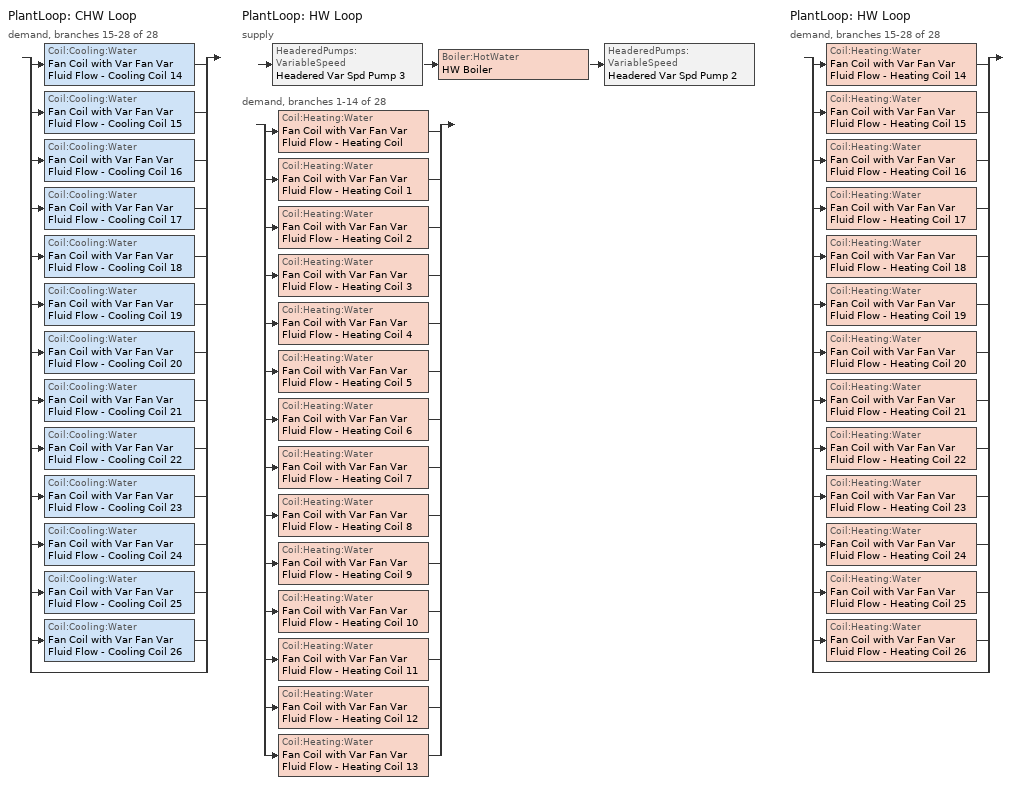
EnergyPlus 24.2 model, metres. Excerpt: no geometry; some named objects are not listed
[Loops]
PlantLoop 'CHW Loop'
 demand, branches 15-28 of 28: split
  | Coil:Cooling:Water 'Fan Coil with Var Fan Var Fluid Flow - Cooling Coil 14'
  | Coil:Cooling:Water 'Fan Coil with Var Fan Var Fluid Flow - Cooling Coil 15'
  | Coil:Cooling:Water 'Fan Coil with Var Fan Var Fluid Flow - Cooling Coil 16'
  | Coil:Cooling:Water 'Fan Coil with Var Fan Var Fluid Flow - Cooling Coil 17'
  | Coil:Cooling:Water 'Fan Coil with Var Fan Var Fluid Flow - Cooling Coil 18'
  | Coil:Cooling:Water 'Fan Coil with Var Fan Var Fluid Flow - Cooling Coil 19'
  | Coil:Cooling:Water 'Fan Coil with Var Fan Var Fluid Flow - Cooling Coil 20'
  | Coil:Cooling:Water 'Fan Coil with Var Fan Var Fluid Flow - Cooling Coil 21'
  | Coil:Cooling:Water 'Fan Coil with Var Fan Var Fluid Flow - Cooling Coil 22'
  | Coil:Cooling:Water 'Fan Coil with Var Fan Var Fluid Flow - Cooling Coil 23'
  | Coil:Cooling:Water 'Fan Coil with Var Fan Var Fluid Flow - Cooling Coil 24'
  | Coil:Cooling:Water 'Fan Coil with Var Fan Var Fluid Flow - Cooling Coil 25'
  | Coil:Cooling:Water 'Fan Coil with Var Fan Var Fluid Flow - Cooling Coil 26'
  | bypass
PlantLoop 'HW Loop'
 supply: HeaderedPumps:VariableSpeed 'Headered Var Spd Pump 3' > Boiler:HotWater 'HW Boiler' > HeaderedPumps:VariableSpeed 'Headered Var Spd Pump 2'
 demand, branches 1-14 of 28: split
  | Coil:Heating:Water 'Fan Coil with Var Fan Var Fluid Flow - Heating Coil'
  | Coil:Heating:Water 'Fan Coil with Var Fan Var Fluid Flow - Heating Coil 1'
  | Coil:Heating:Water 'Fan Coil with Var Fan Var Fluid Flow - Heating Coil 2'
  | Coil:Heating:Water 'Fan Coil with Var Fan Var Fluid Flow - Heating Coil 3'
  | Coil:Heating:Water 'Fan Coil with Var Fan Var Fluid Flow - Heating Coil 4'
  | Coil:Heating:Water 'Fan Coil with Var Fan Var Fluid Flow - Heating Coil 5'
  | Coil:Heating:Water 'Fan Coil with Var Fan Var Fluid Flow - Heating Coil 6'
  | Coil:Heating:Water 'Fan Coil with Var Fan Var Fluid Flow - Heating Coil 7'
  | Coil:Heating:Water 'Fan Coil with Var Fan Var Fluid Flow - Heating Coil 8'
  | Coil:Heating:Water 'Fan Coil with Var Fan Var Fluid Flow - Heating Coil 9'
  | Coil:Heating:Water 'Fan Coil with Var Fan Var Fluid Flow - Heating Coil 10'
  | Coil:Heating:Water 'Fan Coil with Var Fan Var Fluid Flow - Heating Coil 11'
  | Coil:Heating:Water 'Fan Coil with Var Fan Var Fluid Flow - Heating Coil 12'
  | Coil:Heating:Water 'Fan Coil with Var Fan Var Fluid Flow - Heating Coil 13'
PlantLoop 'HW Loop'
 demand, branches 15-28 of 28: split
  | Coil:Heating:Water 'Fan Coil with Var Fan Var Fluid Flow - Heating Coil 14'
  | Coil:Heating:Water 'Fan Coil with Var Fan Var Fluid Flow - Heating Coil 15'
  | Coil:Heating:Water 'Fan Coil with Var Fan Var Fluid Flow - Heating Coil 16'
  | Coil:Heating:Water 'Fan Coil with Var Fan Var Fluid Flow - Heating Coil 17'
  | Coil:Heating:Water 'Fan Coil with Var Fan Var Fluid Flow - Heating Coil 18'
  | Coil:Heating:Water 'Fan Coil with Var Fan Var Fluid Flow - Heating Coil 19'
  | Coil:Heating:Water 'Fan Coil with Var Fan Var Fluid Flow - Heating Coil 20'
  | Coil:Heating:Water 'Fan Coil with Var Fan Var Fluid Flow - Heating Coil 21'
  | Coil:Heating:Water 'Fan Coil with Var Fan Var Fluid Flow - Heating Coil 22'
  | Coil:Heating:Water 'Fan Coil with Var Fan Var Fluid Flow - Heating Coil 23'
  | Coil:Heating:Water 'Fan Coil with Var Fan Var Fluid Flow - Heating Coil 24'
  | Coil:Heating:Water 'Fan Coil with Var Fan Var Fluid Flow - Heating Coil 25'
  | Coil:Heating:Water 'Fan Coil with Var Fan Var Fluid Flow - Heating Coil 26'
  | bypass
[DesignSpecification:OutdoorAir] Outdoor Air Method=Sum; Outdoor Air Flow per Zone Floor Area {m3/s-m2}=0; Outdoor Air Flow Air Changes per Hour {1/hr}=0
Name | Outdoor Air Flow per Person {m3/s-person} | Outdoor Air Flow per Zone {m3/s}
SZ DSOA G N1 Apartment; SZ DSOA M N1 Apartment; SZ DSOA M S1 Apartment; SZ DSOA M S2 Apartment; SZ DSOA T N1 Apartment; SZ DSOA T NE Apartment; SZ DSOA T NW Apartment; SZ DSOA T S1 Apartment; SZ DSOA T S2 Apartment; SZ DSOA T SW Apartment | 0 | 0.04248
SZ DSOA M Corridor; SZ DSOA T Corridor | 0 | 0
SZ DSOA Office | 0.01 | 0
[DesignSpecification:OutdoorAir:SpaceList]
Name | Space 1 | Space 1 Design Specification Outdoor Air Object
G N1 Apartment DSOA Space List | G N1 Apartment Space | SZ DSOA G N1 Apartment
M Corridor DSOA Space List | M Corridor Space | SZ DSOA M Corridor
M N1 Apartment DSOA Space List | M N1 Apartment Space | SZ DSOA M N1 Apartment
M S1 Apartment DSOA Space List | M S1 Apartment Space | SZ DSOA M S1 Apartment
M S2 Apartment DSOA Space List | M S2 Apartment Space | SZ DSOA M S2 Apartment
Office DSOA Space List | Office Space | SZ DSOA Office
T Corridor DSOA Space List | T Corridor Space | SZ DSOA T Corridor
T N1 Apartment DSOA Space List | T N1 Apartment Space | SZ DSOA T N1 Apartment
T NE Apartment DSOA Space List | T NE Apartment Space | SZ DSOA T NE Apartment
T NW Apartment DSOA Space List | T NW Apartment Space | SZ DSOA T NW Apartment
T S1 Apartment DSOA Space List | T S1 Apartment Space | SZ DSOA T S1 Apartment
T S2 Apartment DSOA Space List | T S2 Apartment Space | SZ DSOA T S2 Apartment
T SW Apartment DSOA Space List | T SW Apartment Space | SZ DSOA T SW Apartment
[Sizing:Zone] Zone Cooling Design Supply Air Temperature Input Method=SupplyAirTemperature; Zone Cooling Design Supply Air Temperature Difference {deltaC}=11.11; Zone Heating Design Supply Air Temperature Input Method=SupplyAirTemperature; Zone Heating Design Supply Air Temperature {C}=40; Zone Heating Design Supply Air Temperature Difference {deltaC}=11.11; Zone Cooling Design Supply Air Humidity Ratio {kgWater/kgDryAir}=0.0085; Zone Heating Design Supply Air Humidity Ratio {kgWater/kgDryAir}=0.008; Cooling Design Air Flow Method=DesignDayWithLimit; Cooling Design Air Flow Rate {m3/s}=0; Cooling Minimum Air Flow per Zone Floor Area {m3/s-m2}=0.000762; Cooling Minimum Air Flow {m3/s}=0; Cooling Minimum Air Flow Fraction=0; Heating Design Air Flow Method=DesignDay; Heating Design Air Flow Rate {m3/s}=0; Heating Maximum Air Flow per Zone Floor Area {m3/s-m2}=0.002032; Heating Maximum Air Flow {m3/s}=0.141576; Heating Maximum Air Flow Fraction=0.3; Account for Dedicated Outdoor Air System=No; Zone Load Sizing Method=Sensible Load Only No Latent Load; Zone Latent Cooling Design Supply Air Humidity Ratio Input Method=HumidityRatioDifference; Zone Cooling Design Supply Air Humidity Ratio Difference {kgWater/kgDryAir}=0.005; Zone Latent Heating Design Supply Air Humidity Ratio Input Method=HumidityRatioDifference; Zone Humidification Design Supply Air Humidity Ratio Difference {kgWater/kgDryAir}=0.005
Name | Zone Cooling Design Supply Air Temperature {C} | Design Specification Outdoor Air Object
G N1 Apartment | 11.1 | G N1 Apartment DSOA Space List
M Corridor | 11.1 | M Corridor DSOA Space List
M N1 Apartment | 11.1 | M N1 Apartment DSOA Space List
M S1 Apartment | 11.1 | M S1 Apartment DSOA Space List
M S2 Apartment | 11.1 | M S2 Apartment DSOA Space List
Office | 11.1 | Office DSOA Space List
T Corridor | 11.1 | T Corridor DSOA Space List
T N1 Apartment | 11.1 | T N1 Apartment DSOA Space List
T NE Apartment | 11.1 | T NE Apartment DSOA Space List
T NW Apartment | 11.1 | T NW Apartment DSOA Space List
T S1 Apartment | 11.1 | T S1 Apartment DSOA Space List
T S2 Apartment | 11.1 | T S2 Apartment DSOA Space List
T SW Apartment | 14 | T SW Apartment DSOA Space List
[Sizing:Plant]
HW Loop: Loop Type=Heating; Design Loop Exit Temperature {C}=82; Loop Design Temperature Difference {deltaC}=11; Sizing Option=NonCoincident; Zone Timesteps in Averaging Window=1; Coincident Sizing Factor Mode=None
[ZoneControl:Thermostat] Temperature Difference Between Cutout And Setpoint {deltaC}=0
Name | Zone or ZoneList | Control Type Schedule | Control 1
G N1 Apartment Thermostat | G N1 Apartment | G N1 Apartment Thermostat Schedule | G N1 Apartment DualSPSched
M Corridor Thermostat | M Corridor | M Corridor Thermostat Schedule | M Corridor DualSPSched
M N1 Apartment Thermostat | M N1 Apartment | M N1 Apartment Thermostat Schedule | M N1 Apartment DualSPSched
M S1 Apartment Thermostat | M S1 Apartment | M S1 Apartment Thermostat Schedule | M S1 Apartment DualSPSched
M S2 Apartment Thermostat | M S2 Apartment | M S2 Apartment Thermostat Schedule | M S2 Apartment DualSPSched
Office Thermostat | Office | Office Thermostat Schedule | Office DualSPSched
T Corridor Thermostat | T Corridor | T Corridor Thermostat Schedule | T Corridor DualSPSched
T N1 Apartment Thermostat | T N1 Apartment | T N1 Apartment Thermostat Schedule | T N1 Apartment DualSPSched
T NE Apartment Thermostat | T NE Apartment | T NE Apartment Thermostat Schedule | T NE Apartment DualSPSched
T NW Apartment Thermostat | T NW Apartment | T NW Apartment Thermostat Schedule | T NW Apartment DualSPSched
T S1 Apartment Thermostat | T S1 Apartment | T S1 Apartment Thermostat Schedule | T S1 Apartment DualSPSched
T S2 Apartment Thermostat | T S2 Apartment | T S2 Apartment Thermostat Schedule | T S2 Apartment DualSPSched
T SW Apartment Thermostat | T SW Apartment | T SW Apartment Thermostat Schedule | T SW Apartment DualSPSched
[ThermostatSetpoint:DualSetpoint]
Name | Heating Setpoint Temperature Schedule | Cooling Setpoint Temperature Schedule
G N1 Apartment DualSPSched; M N1 Apartment DualSPSched; M S1 Apartment DualSPSched; M S2 Apartment DualSPSched; T N1 Apartment DualSPSched; T NE Apartment DualSPSched; T NW Apartment DualSPSched; T S1 Apartment DualSPSched; T S2 Apartment DualSPSched; T SW Apartment DualSPSched | APT_HTGSETP_SCH | APT_CLGSETP_SCH
M Corridor DualSPSched; T Corridor DualSPSched | UnitHeater_HtgSP_Sch | UnitHeater_ClgSP_Sch
Office DualSPSched | OFF_HTGSETP_SCH | OFF_CLGSETP_SCH
[ZoneHVAC:FourPipeFanCoil] Availability Schedule=Always On Discrete hvac_library; Capacity Control Method=VariableFanVariableFlow; Maximum Supply Air Flow Rate {m3/s}=Autosize; Maximum Outdoor Air Flow Rate {m3/s}=Autosize; Maximum Cold Water Flow Rate {m3/s}=Autosize; Maximum Hot Water Flow Rate {m3/s}=Autosize; Minimum Supply Air Temperature in Cooling Mode {C}=Autosize; Maximum Supply Air Temperature in Heating Mode {C}=Autosize
Name | Supply Air Fan | Cooling Coil | Heating Coil
FCU 17 | Fan Coil with Var Fan Var Fluid Flow - Fan 16 | Fan Coil with Var Fan Var Fluid Flow - Cooling Coil 16 | Fan Coil with Var Fan Var Fluid Flow - Heating Coil 16
FCU 26 | Fan Coil with Var Fan Var Fluid Flow - Fan 25 | Fan Coil with Var Fan Var Fluid Flow - Cooling Coil 25 | Fan Coil with Var Fan Var Fluid Flow - Heating Coil 25
FCU 20 | Fan Coil with Var Fan Var Fluid Flow - Fan 19 | Fan Coil with Var Fan Var Fluid Flow - Cooling Coil 19 | Fan Coil with Var Fan Var Fluid Flow - Heating Coil 19
FCU 15 | Fan Coil with Var Fan Var Fluid Flow - Fan 14 | Fan Coil with Var Fan Var Fluid Flow - Cooling Coil 14 | Fan Coil with Var Fan Var Fluid Flow - Heating Coil 14
FCU 16 | Fan Coil with Var Fan Var Fluid Flow - Fan 15 | Fan Coil with Var Fan Var Fluid Flow - Cooling Coil 15 | Fan Coil with Var Fan Var Fluid Flow - Heating Coil 15
FCU 19 | Fan Coil with Var Fan Var Fluid Flow - Fan 18 | Fan Coil with Var Fan Var Fluid Flow - Cooling Coil 18 | Fan Coil with Var Fan Var Fluid Flow - Heating Coil 18
FCU 21 | Fan Coil with Var Fan Var Fluid Flow - Fan 20 | Fan Coil with Var Fan Var Fluid Flow - Cooling Coil 20 | Fan Coil with Var Fan Var Fluid Flow - Heating Coil 20
FCU 23 | Fan Coil with Var Fan Var Fluid Flow - Fan 22 | Fan Coil with Var Fan Var Fluid Flow - Cooling Coil 22 | Fan Coil with Var Fan Var Fluid Flow - Heating Coil 22
FCU 27 | Fan Coil with Var Fan Var Fluid Flow - Fan 26 | Fan Coil with Var Fan Var Fluid Flow - Cooling Coil 26 | Fan Coil with Var Fan Var Fluid Flow - Heating Coil 26
FCU 22 | Fan Coil with Var Fan Var Fluid Flow - Fan 21 | Fan Coil with Var Fan Var Fluid Flow - Cooling Coil 21 | Fan Coil with Var Fan Var Fluid Flow - Heating Coil 21
FCU 25 | Fan Coil with Var Fan Var Fluid Flow - Fan 24 | Fan Coil with Var Fan Var Fluid Flow - Cooling Coil 24 | Fan Coil with Var Fan Var Fluid Flow - Heating Coil 24
FCU 24 | Fan Coil with Var Fan Var Fluid Flow - Fan 23 | Fan Coil with Var Fan Var Fluid Flow - Cooling Coil 23 | Fan Coil with Var Fan Var Fluid Flow - Heating Coil 23
FCU 18 | Fan Coil with Var Fan Var Fluid Flow - Fan 17 | Fan Coil with Var Fan Var Fluid Flow - Cooling Coil 17 | Fan Coil with Var Fan Var Fluid Flow - Heating Coil 17
[Zone equipment]
G N1 Apartment: FCU 17
M Corridor: FCU 26
M N1 Apartment: FCU 20
M S1 Apartment: FCU 15
M S2 Apartment: FCU 16
Office: FCU 19
T Corridor: FCU 21
T N1 Apartment: FCU 23
T NE Apartment: FCU 27
T NW Apartment: FCU 22
T S1 Apartment: FCU 25
T S2 Apartment: FCU 24
T SW Apartment: FCU 18
[Fan:VariableVolume] Availability Schedule=Always On Discrete hvac_library; Fan Total Efficiency=0.52; Pressure Rise {Pa}=330; Maximum Flow Rate {m3/s}=AutoSize; Fan Power Minimum Flow Rate Input Method=FixedFlowRate; Fan Power Minimum Flow Fraction=0; Fan Power Minimum Air Flow Rate {m3/s}=0; Motor Efficiency=0.93; Motor In Airstream Fraction=1; Fan Power Coefficient 1=0.0407599; Fan Power Coefficient 2=0.088045; Fan Power Coefficient 3=-0.0729261; Fan Power Coefficient 4=0.94374; Fan Power Coefficient 5=0
Fan Coil with Var Fan Var Fluid Flow - Fan 16; Fan Coil with Var Fan Var Fluid Flow - Fan 25; Fan Coil with Var Fan Var Fluid Flow - Fan 19; Fan Coil with Var Fan Var Fluid Flow - Fan 14; Fan Coil with Var Fan Var Fluid Flow - Fan 15; Fan Coil with Var Fan Var Fluid Flow - Fan 18; Fan Coil with Var Fan Var Fluid Flow - Fan 20; Fan Coil with Var Fan Var Fluid Flow - Fan 22; Fan Coil with Var Fan Var Fluid Flow - Fan 26; Fan Coil with Var Fan Var Fluid Flow - Fan 21; Fan Coil with Var Fan Var Fluid Flow - Fan 24; Fan Coil with Var Fan Var Fluid Flow - Fan 23; Fan Coil with Var Fan Var Fluid Flow - Fan 17
[Coil:Cooling:Water] Availability Schedule=Always On Discrete hvac_library; Design Water Flow Rate {m3/s}=Autosize; Design Air Flow Rate {m3/s}=Autosize; Design Inlet Water Temperature {C}=Autosize; Design Inlet Air Temperature {C}=Autosize; Design Outlet Air Temperature {C}=Autosize; Design Inlet Air Humidity Ratio {kgWater/kgDryAir}=Autosize; Design Outlet Air Humidity Ratio {kgWater/kgDryAir}=Autosize; Type of Analysis=SimpleAnalysis; Heat Exchanger Configuration=CrossFlow
Fan Coil with Var Fan Var Fluid Flow - Cooling Coil 16; Fan Coil with Var Fan Var Fluid Flow - Cooling Coil 25; Fan Coil with Var Fan Var Fluid Flow - Cooling Coil 19; Fan Coil with Var Fan Var Fluid Flow - Cooling Coil 14; Fan Coil with Var Fan Var Fluid Flow - Cooling Coil 15; Fan Coil with Var Fan Var Fluid Flow - Cooling Coil 18; Fan Coil with Var Fan Var Fluid Flow - Cooling Coil 20; Fan Coil with Var Fan Var Fluid Flow - Cooling Coil 22; Fan Coil with Var Fan Var Fluid Flow - Cooling Coil 26; Fan Coil with Var Fan Var Fluid Flow - Cooling Coil 21; Fan Coil with Var Fan Var Fluid Flow - Cooling Coil 24; Fan Coil with Var Fan Var Fluid Flow - Cooling Coil 23; Fan Coil with Var Fan Var Fluid Flow - Cooling Coil 17
[Coil:Heating:Water] Availability Schedule=Always On Discrete hvac_library; U-Factor Times Area Value {W/K}=Autosize; Maximum Water Flow Rate {m3/s}=Autosize; Performance Input Method=UFactorTimesAreaAndDesignWaterFlowRate; Rated Capacity {W}=Autosize; Rated Inlet Water Temperature {C}=82.2; Rated Inlet Air Temperature {C}=16.6; Rated Outlet Water Temperature {C}=71.1; Rated Outlet Air Temperature {C}=32.2; Rated Ratio for Air and Water Convection=0.5
Fan Coil with Var Fan Var Fluid Flow - Heating Coil; Fan Coil with Var Fan Var Fluid Flow - Heating Coil 16; Fan Coil with Var Fan Var Fluid Flow - Heating Coil 6; Fan Coil with Var Fan Var Fluid Flow - Heating Coil 9; Fan Coil with Var Fan Var Fluid Flow - Heating Coil 2; Fan Coil with Var Fan Var Fluid Flow - Heating Coil 11; Fan Coil with Var Fan Var Fluid Flow - Heating Coil 12; Fan Coil with Var Fan Var Fluid Flow - Heating Coil 10; Fan Coil with Var Fan Var Fluid Flow - Heating Coil 25; Fan Coil with Var Fan Var Fluid Flow - Heating Coil 19; Fan Coil with Var Fan Var Fluid Flow - Heating Coil 8; Fan Coil with Var Fan Var Fluid Flow - Heating Coil 1; Fan Coil with Var Fan Var Fluid Flow - Heating Coil 7; Fan Coil with Var Fan Var Fluid Flow - Heating Coil 14; Fan Coil with Var Fan Var Fluid Flow - Heating Coil 15; Fan Coil with Var Fan Var Fluid Flow - Heating Coil 5; Fan Coil with Var Fan Var Fluid Flow - Heating Coil 13; Fan Coil with Var Fan Var Fluid Flow - Heating Coil 18; Fan Coil with Var Fan Var Fluid Flow - Heating Coil 20; Fan Coil with Var Fan Var Fluid Flow - Heating Coil 22; Fan Coil with Var Fan Var Fluid Flow - Heating Coil 3; Fan Coil with Var Fan Var Fluid Flow - Heating Coil 26; Fan Coil with Var Fan Var Fluid Flow - Heating Coil 21; Fan Coil with Var Fan Var Fluid Flow - Heating Coil 24; Fan Coil with Var Fan Var Fluid Flow - Heating Coil 23; Fan Coil with Var Fan Var Fluid Flow - Heating Coil 4; Fan Coil with Var Fan Var Fluid Flow - Heating Coil 17
[HeaderedPumps:VariableSpeed] Total Design Flow Rate {m3/s}=Autosize; Number of Pumps in Bank=2; Flow Sequencing Control Scheme=Sequential; Design Pump Head {Pa}=179352; Design Power Consumption {W}=Autosize; Motor Efficiency=0.9; Fraction of Motor Inefficiencies to Fluid Stream=0; Coefficient 1 of the Part Load Performance Curve=0; Coefficient 2 of the Part Load Performance Curve=1; Coefficient 3 of the Part Load Performance Curve=0; Coefficient 4 of the Part Load Performance Curve=0; Minimum Flow Rate Fraction=0; Pump Control Type=Continuous; Skin Loss Radiative Fraction=0.1; Design Power Sizing Method=PowerPerFlowPerPressure; Design Electric Power per Unit Flow Rate {W/(m3/s)}=348701.1; Design Shaft Power per Unit Flow Rate per Unit Head {W/((m3/s)-Pa)}=1.28205
Headered Var Spd Pump 3; Headered Var Spd Pump 2
[Boiler:HotWater]
HW Boiler: Fuel Type=NaturalGas; Nominal Capacity {W}=Autosize; Nominal Thermal Efficiency=0.8; Efficiency Curve Temperature Evaluation Variable=LeavingBoiler; Normalized Boiler Efficiency Curve=Boiler Efficiency; Design Water Flow Rate {m3/s}=Autosize; Minimum Part Load Ratio=0; Maximum Part Load Ratio=1; Optimum Part Load Ratio=1; Water Outlet Upper Temperature Limit {C}=99; Boiler Flow Mode=LeavingSetpointModulated; On Cycle Parasitic Electric Load {W}=0; Sizing Factor=1; Off Cycle Parasitic Fuel Load {W}=0
[PlantLoop]
HW Loop: Fluid Type=Water; Plant Equipment Operation Scheme=HW Loop Operation Schemes; Maximum Loop Temperature {C}=100; Minimum Loop Temperature {C}=0; Maximum Loop Flow Rate {m3/s}=Autosize; Minimum Loop Flow Rate {m3/s}=0; Plant Loop Volume {m3}=Autocalculate; Load Distribution Scheme=Optimal; Plant Loop Demand Calculation Scheme=SingleSetpoint; Common Pipe Simulation=None
[PlantEquipmentList]
HW Loop Heating Equipment List: HW Boiler
[PlantEquipmentOperation:HeatingLoad]
HW Loop Heating Operation Scheme: Load Range 1 Lower Limit {W}=0; Load Range 1 Upper Limit {W}=1000000000; Range 1 Equipment List=HW Loop Heating Equipment List
[PlantEquipmentOperationSchemes]
HW Loop Operation Schemes: Control Scheme 1=HW Loop Heating Operation Scheme; Control Scheme 1 Schedule=Always On Discrete
[SetpointManager:Scheduled]
Scheduled HW Temp: Control Variable=Temperature; Schedule=Hot Water Temperature
[Schedule:Day:Interval]
Hot Water Temperature Default: No, 24:00, 82
Hot Water Temperature Summer Design Day; Hot Water Temperature Winter Design Day: No, 24:00, 67
[Schedule:Week:Daily]
Hot Water Temperature Week Rule - Jan1-Dec31: Hot Water Temperature Default, Hot Water Temperature Default, Hot Water Temperature Default, Hot Water Temperature Default, Hot Water Temperature Default, Hot Water Temperature Default, Hot Water Temperature Default, Hot Water Temperature Default, Hot Water Temperature Summer Design Day, Hot Water Temperature Winter Design Day, Hot Water Temperature Default, Hot Water Temperature Default
[Schedule:Year]
Hot Water Temperature: Hot Water Temperature Week Rule - Jan1-Dec31, 1, 1, 12, 31
[Schedule:Compact]
UnitHeater_HtgSP_Sch: THROUGH: 12/31, FOR:AllDays, UNTIL: 24:00, 15.6
UnitHeater_ClgSP_Sch: THROUGH: 12/31, FOR:AllDays, UNTIL: 24:00, 40
G N1 Apartment Thermostat Schedule; M Corridor Thermostat Schedule; M N1 Apartment Thermostat Schedule; M S1 Apartment Thermostat Schedule; M S2 Apartment Thermostat Schedule; Office Thermostat Schedule; T Corridor Thermostat Schedule; T N1 Apartment Thermostat Schedule; T NE Apartment Thermostat Schedule; T NW Apartment Thermostat Schedule; T S1 Apartment Thermostat Schedule; T S2 Apartment Thermostat Schedule; T SW Apartment Thermostat Schedule: Through: 12/31, For: AllDays, Until: 24:00, 4
APT_HTGSETP_SCH: THROUGH: 12/31, FOR:AllDays, UNTIL: 24:00, 21.1
APT_CLGSETP_SCH: THROUGH: 12/31, FOR:AllDays, UNTIL: 24:00, 23.9
OFF_HTGSETP_SCH: THROUGH: 12/31, FOR:Weekdays WinterDesignDay, UNTIL: 7:00, 15.6, UNTIL: 8:00, 18.3, UNTIL:17:00, 21.1, UNTIL: 18:00, 18.3, UNTIL: 24:00, 15.6, FOR: AllOtherDays, UNTIL: 24:00, 15.6
OFF_CLGSETP_SCH: THROUGH: 12/31, FOR:Weekdays SummerDesignDay, UNTIL: 7:00, 29.4, UNTIL: 8:00, 26.7, UNTIL:17:00, 23.9, UNTIL: 18:00, 26.7, UNTIL: 24:00, 29.4, FOR: AllOtherDays, UNTIL: 24:00, 29.4
[Schedule:Constant] Hourly Value=1
Always On Discrete hvac_library; Always On Discrete
[Curve:Biquadratic]
Boiler Efficiency: Coefficient1 Constant=1; Coefficient2 x=0; Coefficient3 x**2=0; Coefficient4 y=0; Coefficient5 y**2=0; Coefficient6 x*y=0; Minimum Value of x=0; Maximum Value of x=1; Minimum Value of y=0; Maximum Value of y=1
